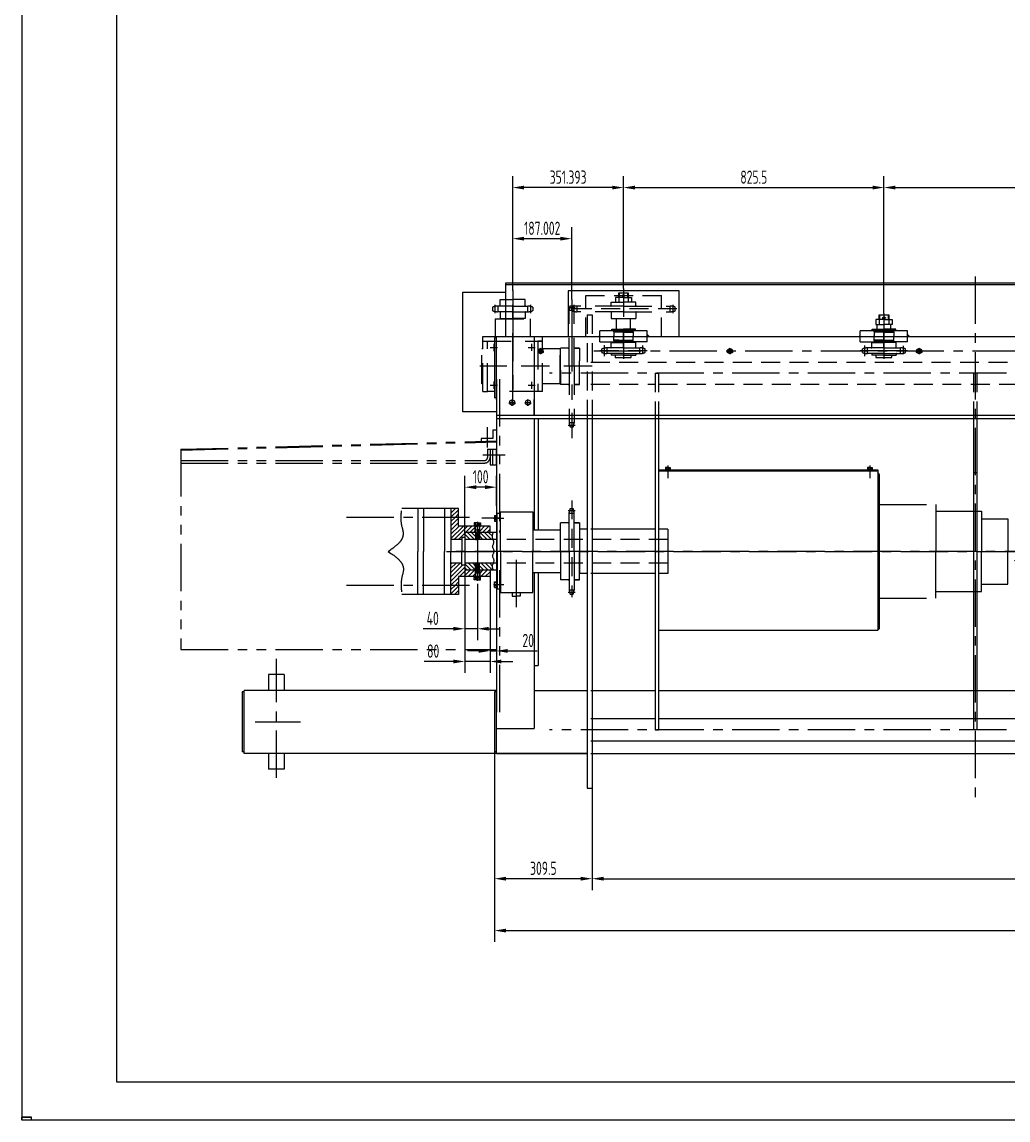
# Model space of a CAD drawing. Header units: millimetres. Extents: x 0 to 10092, y -2165 to 7128.
# Drawn here: x 0 to 3126, y -1 to 3479 of the extents above; entities that cross this region are included whole.
import ezdxf
from ezdxf.enums import TextEntityAlignment as Align

# ---------------------------------------------------------------- set-up
doc = ezdxf.new("R2010")
doc.units = ezdxf.units.MM
doc.header["$LTSCALE"] = 120
for name, pattern in [('F', [0.75, 0.5, -0.25]), ('G', [2, 1.25, -0.25, 0.25, -0.25]), ('K', [2.5, 1.25, -0.25, 0.25, -0.25, 0.25, -0.25])]:
    doc.linetypes.add(name, pattern=pattern)
for name, color, linetype in [('01', 7, 'Continuous'), ('02', 1, 'Continuous'), ('04', 2, 'F'), ('05', 4, 'G'), ('07', 6, 'K'), ('08', 1, 'Continuous')]:
    doc.layers.add(name, color=color, linetype=linetype)
doc.styles.get("Standard").update_dxf_attribs({"font": 'isocp', "width": 0.707, "bigfont": 'intecad.shx'})

msp = doc.modelspace()

# ---------------------------------------------------------------- hatches: boundary and pattern name
at = {"layer": '01'}
msp.add_hatch(color=7, dxfattribs=at).paths.add_polyline_path([(2712.3, 1551.4), (2717.3, 1556.4), (2712.3, 1556.4)])
at = {"layer": '04', "linetype": 'F'}
for points in [[(1825.9, 2482.9), (1831.8, 2482.9), (1831.8, 2488.7)], [(1981.8, 2488.7), (1987.7, 2482.9), (1981.8, 2482.9)], [(2651.4, 2482.9), (2657.3, 2482.9), (2657.3, 2488.7)], [(2807.3, 2488.7), (2813.2, 2482.9), (2807.3, 2482.9)], [(2712.3, 2051.4), (2712.3, 2046.4), (2717.3, 2046.4)]]:
    msp.add_hatch(color=7, dxfattribs=at).paths.add_polyline_path(points)

# ---------------------------------------------------------------- linework, layer by layer
at = {"layer": '01', "color": 7, "linetype": 'Continuous'}
for p, q in [((1533.8, 2652.9), (5708.8, 2652.9)), ((1533.8, 2646.9), (5708.8, 2646.9)), ((1397.8, 2244), (1397.8, 2623.1)), ((1397.8, 2623.1), (1533.8, 2623.1)), ((2082.8, 2626.9), (1730.8, 2626.9)), ((1730.8, 2626.9), (1730.8, 2482.9)), ((2082.8, 2482.9), (2082.8, 2626.9)), ((1503.8, 2482.9), (5738.8, 2482.9)), ((1623.8, 2482.9), (1623.8, 2232.9)), ((1503.8, 2287.9), (1497.8, 2287.9)), ((1623.8, 2232.9), (1623.8, 2282.9)), ((1503.8, 2244), (1397.8, 2244)), ((1635.8, 2222.9), (1635.8, 1869.4)), ((1791.3, 2222.4), (1791.3, 1801.4)), ((1807.3, 2222.4), (1807.3, 1801.4)), ((2007.3, 2222.4), (2007.3, 1801.4)), ((2017.3, 2222.4), (2017.3, 1801.4)), ((3016.3, 2222.4), (3016.3, 1236.4)), ((3026.3, 2222.4), (3026.3, 1236.4)), ((2017.3, 2059.4), (2712.3, 2059.4)), ((2017.3, 2056.4), (2712.3, 2056.4)), ((2047.3, 2066.8), (2040.2, 2066.8)), ((2040.2, 2066.8), (2040.2, 2061.5)), ((2040.2, 2061.5), (2047.3, 2061.5)), ((2041.2, 2061.5), (2041.2, 2059.4)), ((2047.3, 2061.5), (2041.2, 2061.5)), ((2041.2, 2059.4), (2047.3, 2059.4)), ((2043.3, 2061.5), (2043.3, 2066.8)), ((2047.3, 2059.4), (2046.1, 2061.5)), ((2047.3, 2066.8), (2054.5, 2066.8)), ((2047.3, 2063.6), (2047.3, 2057.3)), ((2047.3, 2061.5), (2048.6, 2059.4)), ((2047.3, 2061.5), (2053.5, 2061.5)), ((2054.5, 2061.5), (2047.3, 2061.5)), ((2053.5, 2059.4), (2047.3, 2059.4)), ((2051.3, 2061.5), (2051.3, 2066.8)), ((2053.5, 2061.5), (2053.5, 2059.4)), ((2054.5, 2066.8), (2054.5, 2061.5)), ((2712.3, 2059.4), (2712.3, 1551.4)), ((2717.3, 2046.4), (2717.3, 1556.4)), ((1497.3, 1915.3), (1503.7, 1915.3)), ((1497.3, 1915.3), (1497.3, 1897.5)), ((1503.7, 1897.5), (1503.7, 1915.3)), ((1503.7, 1914.1), (1506.3, 1914.1)), ((1516.3, 1921.4), (1506.3, 1921.4)), ((1506.3, 1801.4), (1506.3, 1921.4)), ((1516.3, 1926.4), (1618.8, 1926.4)), ((1516.3, 1801.4), (1516.3, 1926.4)), ((1618.8, 1926.4), (1618.8, 1801.4)), ((1734.9, 1801.4), (1734.9, 1924.2)), ((1734.9, 1923), (1749.8, 1923)), ((1737.6, 1936.9), (1747.3, 1936.9)), ((1749.8, 1801.4), (1749.8, 1924.2)), ((1494.3, 1906.4), (1527.3, 1906.4)), ((1503.7, 1911.4), (1497.3, 1911.4)), ((1503.7, 1901.4), (1497.3, 1901.4)), ((1497.3, 1897.5), (1503.7, 1897.5)), ((1503.7, 1898.7), (1506.3, 1898.7)), ((1707.4, 1801.4), (1707.4, 1891.4)), ((1733.9, 1891.4), (1707.4, 1891.4)), ((1767.4, 1891.4), (1750.9, 1891.4)), ((1753.4, 1891.4), (1767.4, 1891.4)), ((1767.4, 1891.4), (1767.4, 1801.4)), ((1506.3, 1861.4), (1406.8, 1861.4)), ((1618.8, 1869.4), (1707.4, 1869.4)), ((1791.3, 1871.4), (1767.4, 1871.4)), ((2007.3, 1871.4), (1803.3, 1871.4)), ((2047.3, 1871.4), (2017.3, 1871.4)), ((2047.3, 1871.4), (2047.3, 1731.4)), ((1493.5, 1838.9), (1403.8, 1838.9)), ((1506.3, 1801.4), (1506.3, 1681.4)), ((1516.3, 1801.4), (1516.3, 1671.4)), ((1618.8, 1671.4), (1618.8, 1801.4)), ((1707.4, 1801.4), (1707.4, 1711.4)), ((1734.9, 1801.4), (1734.9, 1678.6)), ((1749.8, 1801.4), (1749.8, 1678.6)), ((1767.4, 1801.4), (1767.4, 1731.4)), ((1767.4, 1711.4), (1767.4, 1801.4)), ((1791.3, 1801.4), (1791.3, 1051.4)), ((1807.3, 1801.4), (1807.3, 1051.4)), ((2007.3, 1801.4), (2007.3, 1236.4)), ((2017.3, 1801.4), (2017.3, 1236.4)), ((1503.7, 1705.3), (1503.7, 1687.5)), ((1707.4, 1733.4), (1618.8, 1733.4)), ((1635.8, 1733.4), (1635.8, 1439.3)), ((1733.9, 1711.4), (1707.4, 1711.4)), ((1730.9, 1711.4), (1733.9, 1711.4)), ((1767.4, 1711.4), (1750.9, 1711.4)), ((1753.4, 1711.4), (1767.4, 1711.4)), ((1791.3, 1731.4), (1767.4, 1731.4)), ((2007.3, 1731.4), (1803.3, 1731.4)), ((2047.3, 1731.4), (2017.3, 1731.4)), ((1503.7, 1704.1), (1506.3, 1704.1)), ((1503.7, 1688.7), (1506.3, 1688.7)), ((1516.3, 1681.4), (1506.3, 1681.4)), ((1516.3, 1671.4), (1618.8, 1671.4)), ((1553.3, 1671.4), (1553.3, 1659.1)), ((1579.4, 1671.4), (1579.4, 1659.1)), ((1734.9, 1679.8), (1749.8, 1679.8)), ((1553.3, 1659.1), (1566.3, 1659.1)), ((1579.4, 1659.1), (1566.3, 1659.1)), ((1737.6, 1665.9), (1747.3, 1665.9)), ((2017.3, 1551.4), (2712.3, 1551.4)), ((1623.8, 1439.3), (1635.8, 1439.3)), ((831.3, 1410.9), (781.3, 1410.9)), ((1503.8, 1360.9), (703.8, 1360.9)), ((1623.8, 1360.9), (1791.3, 1360.9)), ((1803.3, 1360.9), (2007.3, 1360.9)), ((2017.3, 1360.9), (3616.3, 1360.9)), ((1803.3, 1271.4), (2007.3, 1271.4)), ((2017.3, 1271.4), (3616.3, 1271.4)), ((1503.8, 1239.9), (1623.8, 1239.9)), ((3026.3, 1236.4), (3016.3, 1236.4)), ((1803.3, 1201.4), (5439.3, 1201.4)), ((703.8, 1166.2), (697.8, 1166.2)), ((1791.3, 1160.9), (703.8, 1160.9)), ((1791.3, 1160.9), (703.8, 1160.9)), ((1503.8, 1165.9), (1497.8, 1165.9)), ((1503.8, 1160.9), (1791.3, 1160.9)), ((1503.8, 1160.9), (1791.3, 1160.9)), ((1803.3, 1160.9), (5439.3, 1160.9)), ((1803.3, 1160.9), (5439.3, 1160.9)), ((831.3, 1110.9), (781.3, 1110.9)), ((1791.3, 1051.4), (1803.3, 1051.4)), ((1791.3, 1051.4), (1807.3, 1051.4))]:
    msp.add_line(p, q, dxfattribs=at)
at = {"layer": '01', "color": 7}
for p, q in [((1533.8, 2482.9), (1533.8, 2652.9)), ((1503.8, 2477.9), (1497.8, 2477.9)), ((1497.8, 2477.9), (1497.8, 2287.9)), ((1503.8, 2282.9), (1503.8, 2482.9)), ((1503.8, 2482.9), (1533.8, 2482.9)), ((1643.8, 2444.8), (1635.8, 2440.2)), ((1635.8, 2440.2), (1635.8, 2435.9)), ((1651.8, 2440.2), (1643.8, 2444.8)), ((1651.8, 2435.9), (1651.8, 2440.2)), ((2243.8, 2444.8), (2235.8, 2440.2)), ((2235.8, 2440.2), (2235.8, 2435.9)), ((2251.8, 2440.2), (2243.8, 2444.8)), ((2251.8, 2435.9), (2251.8, 2440.2)), ((2843.8, 2444.8), (2835.8, 2440.2)), ((2835.8, 2440.2), (2835.8, 2435.9)), ((2851.8, 2440.2), (2843.8, 2444.8)), ((2851.8, 2435.9), (2851.8, 2440.2)), ((1635.8, 2431.6), (1635.8, 2435.9)), ((1643.8, 2427), (1635.8, 2431.6)), ((1651.8, 2431.6), (1643.8, 2427)), ((1651.8, 2435.9), (1651.8, 2431.6)), ((2235.8, 2431.6), (2235.8, 2435.9)), ((2243.8, 2427), (2235.8, 2431.6)), ((2251.8, 2431.6), (2243.8, 2427)), ((2251.8, 2435.9), (2251.8, 2431.6)), ((2835.8, 2431.6), (2835.8, 2435.9)), ((2843.8, 2427), (2835.8, 2431.6)), ((2851.8, 2431.6), (2843.8, 2427)), ((2851.8, 2435.9), (2851.8, 2431.6)), ((1503.8, 2282.9), (1503.8, 1360.9)), ((1553.8, 2281.7), (1545.8, 2277.1)), ((1545.8, 2277.1), (1545.8, 2272.9)), ((1545.8, 2268.7), (1545.8, 2272.9)), ((1553.8, 2264.1), (1545.8, 2268.7)), ((1561.8, 2277.1), (1553.8, 2281.7)), ((1561.8, 2268.7), (1553.8, 2264.1)), ((1561.8, 2272.9), (1561.8, 2277.1)), ((1561.8, 2272.9), (1561.8, 2268.7)), ((1603.8, 2281.7), (1595.8, 2277.1)), ((1595.8, 2277.1), (1595.8, 2272.9)), ((1595.8, 2268.7), (1595.8, 2272.9)), ((1603.8, 2264.1), (1595.8, 2268.7)), ((1611.8, 2277.1), (1603.8, 2281.7)), ((1611.8, 2268.7), (1603.8, 2264.1)), ((1611.8, 2272.9), (1611.8, 2277.1)), ((1611.8, 2272.9), (1611.8, 2268.7)), ((1503.8, 2232.9), (5738.8, 2232.9)), ((1503.8, 2222.9), (5738.8, 2222.9)), ((1623.8, 2222.9), (1623.8, 1869.4)), ((1403.8, 1858.4), (1406.8, 1861.4)), ((1403.8, 1858.4), (1403.8, 1744.4)), ((1493.1, 1763.9), (1403.8, 1763.9)), ((1406.8, 1741.4), (1403.8, 1744.4)), ((1506.3, 1741.4), (1406.8, 1741.4)), ((1497.3, 1705.3), (1503.7, 1705.3)), ((1497.3, 1687.5), (1497.3, 1705.3)), ((1623.8, 1733.4), (1623.8, 1239.9)), ((2717.3, 1708.4), (2712.3, 1708.4)), ((1503.7, 1701.4), (1497.3, 1701.4)), ((1503.7, 1691.4), (1497.3, 1691.4)), ((1497.3, 1687.5), (1503.7, 1687.5)), ((2712.3, 1551.4), (2717.3, 1556.4)), ((781.3, 1410.9), (781.3, 1360.9)), ((831.3, 1410.9), (831.3, 1360.9)), ((703.8, 1160.9), (703.8, 1360.9)), ((1503.8, 1160.9), (1503.8, 1360.9)), ((703.8, 1356.2), (697.8, 1356.2)), ((697.8, 1356.2), (697.8, 1166.2)), ((1503.8, 1355.9), (1497.8, 1355.9)), ((1497.8, 1355.9), (1497.8, 1165.9)), ((781.3, 1160.9), (781.3, 1110.9)), ((831.3, 1160.9), (831.3, 1110.9)), ((0, 8.6), (0.7, 9.3)), ((0, 0), (0, 8.6)), ((0, 8.6), (29.4, 8.6)), ((0.7, -0.7), (0, 0)), ((0, 0), (29.4, 0)), ((0.7, 9.3), (28.7, 9.3)), ((28.7, 9.3), (29.4, 8.6)), ((29.4, 8.6), (29.4, 0)), ((28.7, -0.7), (0.7, -0.7)), ((29.4, 0), (28.7, -0.7))]:
    msp.add_line(p, q, dxfattribs=at)
for points in [[(300, 7008), (300, 120)], [(300, 120), (9972, 120)]]:
    msp.add_lwpolyline(points, dxfattribs=at)
for centre, radius in [((1643.8, 2435.9), 6), ((1643.8, 2435.9), 4), ((2243.8, 2435.9), 6), ((2243.8, 2435.9), 4), ((2843.8, 2435.9), 6), ((2843.8, 2435.9), 4)]:
    msp.add_circle(centre, radius, dxfattribs=at)
at = {"layer": '01', "color": 7, "linetype": 'Continuous'}
for centre, radius, start, end in [((1765.4, 1924.2), 30.5, 155.386, 180.0093), ((1719.4, 1924.6), 30.5, 359.2339, 23.7843), ((1750.9, 1892.4), 1.02, 180, 270), ((1733.9, 1710.4), 1.02, 0, 90), ((1750.9, 1710.4), 1.02, 90, 180), ((1765.4, 1678.6), 30.5, 179.9907, 204.614), ((1719.4, 1678.2), 30.5, 336.2157, 0.7661)]:
    msp.add_arc(centre, radius, start, end, dxfattribs=at)
at = {"layer": '02', "color": 7}
for p, q in [((1491.2, 1847.9), (1491.3, 1852)), ((1491.7, 1844.2), (1491.2, 1847.9)), ((1491.3, 1852), (1492.2, 1856.6)), ((1492.2, 1856.6), (1494.3, 1861.9)), ((1492.7, 1841), (1491.7, 1844.2)), ((1491.9, 1816.9), (1492.1, 1818.8)), ((1492.1, 1815), (1491.9, 1816.9)), ((1492.1, 1818.8), (1492.6, 1820.7)), ((1492.6, 1813.1), (1492.1, 1815)), ((1492.6, 1820.7), (1493.4, 1822.6)), ((1493.4, 1811.3), (1492.6, 1813.1)), ((1493.8, 1838.2), (1492.7, 1841)), ((1493.4, 1822.6), (1494.1, 1824.5)), ((1494.3, 1809.4), (1493.4, 1811.3)), ((1494.8, 1835.6), (1493.8, 1838.2)), ((1494.1, 1824.5), (1494.9, 1826.6)), ((1495.5, 1833.1), (1494.8, 1835.6)), ((1494.9, 1826.6), (1495.4, 1828.7)), ((1495.4, 1828.7), (1495.7, 1830.9)), ((1495.7, 1830.9), (1495.5, 1833.1)), ((1491.9, 1786.9), (1492.1, 1788.8)), ((1492.1, 1785), (1491.9, 1786.9)), ((1492.1, 1788.8), (1492.6, 1790.6)), ((1492.6, 1783.1), (1492.1, 1785)), ((1492.6, 1790.6), (1493.4, 1792.5)), ((1493.4, 1781.3), (1492.6, 1783.1)), ((1493.4, 1792.5), (1494.3, 1794.4)), ((1494.3, 1779.4), (1493.4, 1781.3)), ((1495.2, 1807.5), (1494.3, 1809.4)), ((1494.3, 1794.4), (1495.2, 1796.3)), ((1495.2, 1777.5), (1494.3, 1779.4)), ((1495.9, 1805.6), (1495.2, 1807.5)), ((1495.2, 1796.3), (1495.9, 1798.1)), ((1495.9, 1775.6), (1495.2, 1777.5)), ((1496.5, 1803.8), (1495.9, 1805.6)), ((1495.9, 1798.1), (1496.5, 1800)), ((1496.5, 1773.8), (1495.9, 1775.6)), ((1496.7, 1801.9), (1496.5, 1803.8)), ((1496.5, 1800), (1496.7, 1801.9)), ((1491.3, 1755.6), (1491.7, 1757.9)), ((1491.3, 1753.3), (1491.3, 1755.6)), ((1491.5, 1750.8), (1491.3, 1753.3)), ((1492, 1748.5), (1491.5, 1750.8)), ((1491.7, 1757.9), (1492.4, 1760.1)), ((1492.6, 1746.4), (1492, 1748.5)), ((1492.4, 1760.1), (1493.3, 1762.2)), ((1493.2, 1744.5), (1492.6, 1746.4)), ((1493.8, 1743), (1493.2, 1744.5)), ((1493.3, 1762.2), (1494.2, 1764.2)), ((1494.3, 1741.9), (1493.8, 1743)), ((1494.2, 1764.2), (1495.1, 1766.2)), ((1494.5, 1741.4), (1494.3, 1741.9)), ((1495.1, 1766.2), (1495.9, 1768.1)), ((1495.9, 1768.1), (1496.5, 1770)), ((1496.7, 1771.9), (1496.5, 1773.8)), ((1496.5, 1770), (1496.7, 1771.9))]:
    msp.add_line(p, q, dxfattribs=at)
at = {"layer": '02', "color": 7, "linetype": 'Continuous'}
for p, q in [((1403.8, 1741.4), (1403.8, 1416.5)), ((1483.8, 1649.9), (1483.8, 1416.5)), ((1367.8, 1452.5), (1275.2, 1452.5)), ((1483.8, 1452.5), (1403.8, 1452.5)), ((1519.8, 1452.5), (1555.8, 1452.5))]:
    msp.add_line(p, q, dxfattribs=at)
at = {"layer": '02', "color": 7}
for points in [[(0, 7128), (0, 0)], [(0, 0), (10092, 0)]]:
    msp.add_lwpolyline(points, dxfattribs=at)
for centre in [(1643.8, 2435.9), (2243.8, 2435.9), (2843.8, 2435.9)]:
    msp.add_arc(centre, 5, 265.8682, 183.1341, dxfattribs=at)
at = {"layer": '02', "color": 7, "linetype": 'Continuous'}
for points in [[(1367.8, 1458.5), (1367.8, 1446.5), (1403.8, 1452.5)], [(1519.8, 1458.5), (1519.8, 1446.5), (1483.8, 1452.5)]]:
    msp.add_solid(points, dxfattribs=at)
at = {"layer": '04', "color": 7, "linetype": 'F'}
for p, q in [((1786.8, 2611.9), (2026.8, 2611.9)), ((1786.8, 2482.9), (1786.8, 2611.9)), ((2026.8, 2482.9), (2026.8, 2611.9)), ((1906.8, 2605.9), (1881.4, 2605.9)), ((1881.4, 2605.9), (1881.4, 2590.9)), ((1881.4, 2590.9), (1906.8, 2590.9)), ((1891.8, 2605.9), (1891.8, 2590.9)), ((1906.8, 2607), (1906.8, 2589.9)), ((1906.8, 2605.9), (1932.3, 2605.9)), ((1932.3, 2590.9), (1906.8, 2590.9)), ((1921.8, 2605.9), (1921.8, 2590.9)), ((1932.3, 2605.9), (1932.3, 2590.9)), ((2076.2, 2569.9), (1731.4, 2569.9)), ((1791.3, 2551.4), (1807.3, 2551.4)), ((1791.3, 2551.4), (1791.3, 2222.4)), ((1807.3, 2551.4), (1807.3, 2222.4)), ((2717.3, 2535.9), (2717.3, 2551.3)), ((2717.3, 2535.9), (2717.3, 2551.3)), ((2717.3, 2551.3), (2747.3, 2551.3)), ((2719.3, 2535.9), (2719.3, 2551.3)), ((2726.4, 2541.9), (2739.4, 2541.9)), ((2745.3, 2551.3), (2745.3, 2535.9)), ((2747.3, 2535.9), (2747.3, 2551.3)), ((2747.3, 2551.3), (2747.3, 2535.9)), ((1906.8, 2445.4), (1906.8, 2520.2)), ((2695, 2502.9), (2695, 2505.9)), ((2695, 2505.9), (2732.3, 2505.9)), ((2732.3, 2535.9), (2706.9, 2535.9)), ((2706.9, 2535.9), (2706.9, 2520.9)), ((2706.9, 2520.9), (2732.3, 2520.9)), ((2710.3, 2505.9), (2710.3, 2520.9)), ((2717.3, 2535.9), (2717.3, 2520.9)), ((2732.3, 2537), (2732.3, 2519.9)), ((2732.3, 2535.9), (2757.8, 2535.9)), ((2757.8, 2520.9), (2732.3, 2520.9)), ((2732.3, 2445.4), (2732.3, 2520.2)), ((2769.7, 2505.9), (2732.3, 2505.9)), ((2747.3, 2535.9), (2747.3, 2520.9)), ((2754.3, 2505.9), (2754.3, 2520.9)), ((2757.8, 2535.9), (2757.8, 2520.9)), ((2769.7, 2502.9), (2769.7, 2505.9)), ((1460.4, 2482.9), (1650.4, 2482.9)), ((1875.8, 2500.9), (1831.8, 2500.9)), ((1831.8, 2482.9), (1831.8, 2500.9)), ((1831.8, 2465.9), (1831.8, 2482.9)), ((1831.8, 2482.9), (1981.8, 2482.9)), ((1875.8, 2496.8), (1875.8, 2500.9)), ((1875.8, 2500.9), (1937.8, 2500.9)), ((1875.8, 2496.9), (1875.8, 2482.9)), ((1875.8, 2495.9), (1875.8, 2482.9)), ((1875.8, 2468.9), (1875.8, 2482.9)), ((1875.8, 2470.9), (1875.8, 2482.9)), ((1875.8, 2470.9), (1878.8, 2470.9)), ((1878.8, 2470.9), (1906.8, 2470.9)), ((1906.8, 2482.9), (1906.8, 2500.9)), ((1906.8, 2486.6), (1906.8, 2471.7)), ((1906.8, 2482.9), (1906.8, 2464.9)), ((1906.8, 2470.9), (1934.9, 2470.9)), ((1924.3, 2470.9), (1937.8, 2470.9)), ((1981.8, 2500.9), (1937.8, 2500.9)), ((1937.8, 2496.8), (1937.8, 2500.9)), ((1937.8, 2496.9), (1937.8, 2482.9)), ((1937.8, 2468.9), (1937.8, 2482.9)), ((1937.8, 2470.9), (1937.8, 2482.9)), ((1981.8, 2482.9), (1981.8, 2500.9)), ((1987.7, 2482.9), (1981.8, 2488.7)), ((1981.8, 2465.9), (1981.8, 2482.9)), ((2701.3, 2500.9), (2657.3, 2500.9)), ((2657.3, 2482.9), (2657.3, 2500.9)), ((2657.3, 2465.9), (2657.3, 2482.9)), ((2657.3, 2482.9), (2807.3, 2482.9)), ((2732.3, 2502.9), (2695, 2502.9)), ((2701.3, 2496.8), (2701.3, 2500.9)), ((2701.3, 2500.9), (2763.3, 2500.9)), ((2701.3, 2496.9), (2701.3, 2482.9)), ((2701.3, 2495.9), (2701.3, 2484.9)), ((2732.3, 2495.9), (2701.3, 2495.9)), ((2701.3, 2470.9), (2701.3, 2484.9)), ((2701.3, 2468.9), (2701.3, 2482.9)), ((2732.3, 2470.9), (2701.3, 2470.9)), ((2702, 2497.9), (2702, 2502.9)), ((2702, 2497.9), (2702, 2501.9)), ((2712.3, 2497.9), (2702, 2497.9)), ((2732.3, 2497.9), (2702, 2497.9)), ((2710.9, 2470.9), (2710.9, 2463.9)), ((2712.3, 2495.9), (2712.3, 2497.9)), ((2732.3, 2502.9), (2769.7, 2502.9)), ((2732.3, 2482.9), (2732.3, 2500.9)), ((2732.3, 2497.9), (2762.7, 2497.9)), ((2732.3, 2497.9), (2762.7, 2497.9)), ((2732.3, 2495.9), (2763.3, 2495.9)), ((2732.3, 2486.6), (2732.3, 2471.7)), ((2732.3, 2482.9), (2732.3, 2464.9)), ((2732.3, 2470.9), (2763.3, 2470.9)), ((2752.3, 2495.9), (2752.3, 2497.9)), ((2753.8, 2470.9), (2753.8, 2463.9)), ((2762.7, 2497.9), (2762.7, 2502.9)), ((2762.7, 2497.9), (2762.7, 2501.9)), ((2807.3, 2500.9), (2763.3, 2500.9)), ((2763.3, 2496.8), (2763.3, 2500.9)), ((2763.3, 2496.9), (2763.3, 2482.9)), ((2763.3, 2495.9), (2763.3, 2484.9)), ((2763.3, 2470.9), (2763.3, 2484.9)), ((2763.3, 2468.9), (2763.3, 2482.9)), ((2807.3, 2482.9), (2807.3, 2500.9)), ((2813.2, 2482.9), (2807.3, 2488.7)), ((2807.3, 2465.9), (2807.3, 2482.9)), ((1484, 2447.9), (1506.9, 2447.9)), ((1495.4, 2459.4), (1495.4, 2436.4)), ((1604.5, 2447.9), (1626.4, 2447.9)), ((1615.4, 2458.9), (1615.4, 2436.9)), ((1831.8, 2465.9), (1878.8, 2465.9)), ((1981.8, 2437.3), (1831.8, 2437.3)), ((1845.5, 2454.5), (1845.5, 2420.4)), ((1875.8, 2468.9), (1878.8, 2468.9)), ((1878.8, 2465.9), (1878.8, 2468.9)), ((1878.8, 2468.9), (1934.9, 2468.9)), ((1934.9, 2465.9), (1878.8, 2465.9)), ((1924.3, 2468.9), (1937.8, 2468.9)), ((1934.9, 2465.9), (1934.9, 2468.9)), ((1981.8, 2465.9), (1934.9, 2465.9)), ((1968.2, 2427), (1968.2, 2453.7)), ((2657.3, 2465.9), (2704.3, 2465.9)), ((2663.8, 2431.8), (2663.8, 2443.1)), ((2671, 2454), (2671, 2419.9)), ((2732.3, 2446.3), (2679.7, 2446.3)), ((2680.5, 2428.3), (2680.5, 2446.3)), ((2693.4, 2447.5), (2693.4, 2463.9)), ((2693.4, 2463.9), (2714.8, 2463.9)), ((2701.3, 2468.9), (2704.3, 2468.9)), ((2704.3, 2465.9), (2704.3, 2468.9)), ((2704.3, 2468.9), (2760.4, 2468.9)), ((2760.4, 2465.9), (2704.3, 2465.9)), ((2714.8, 2463.9), (2732.3, 2463.9)), ((2714.8, 2463.9), (2732.3, 2463.9)), ((2771.3, 2463.9), (2732.3, 2463.9)), ((2749.8, 2463.9), (2732.3, 2463.9)), ((2732.3, 2446.3), (2785, 2446.3)), ((2749.8, 2468.9), (2763.3, 2468.9)), ((2760.4, 2465.9), (2760.4, 2468.9)), ((2807.3, 2465.9), (2760.4, 2465.9)), ((2771.3, 2447.5), (2771.3, 2463.9)), ((2771.3, 2447.5), (2771.3, 2463.9)), ((2784.2, 2428.3), (2784.2, 2446.3)), ((2793.7, 2426.5), (2793.7, 2453.2)), ((2800.8, 2431.8), (2800.8, 2443.1)), ((1803.3, 2401.4), (5439.3, 2401.4)), ((1867.9, 2427), (1867.9, 2423.3)), ((1945.8, 2427), (1945.8, 2423.3)), ((2732.3, 2428.3), (2679.7, 2428.3)), ((2693.4, 2427), (2693.4, 2423.3)), ((2732.3, 2423.3), (2693.4, 2423.3)), ((2706, 2423.3), (2706, 2416.3)), ((2706, 2416.3), (2756.7, 2416.3)), ((2732.3, 2428.3), (2785, 2428.3)), ((2732.3, 2423.3), (2771.3, 2423.3)), ((2756.7, 2416.3), (2756.7, 2423.3)), ((2771.3, 2427), (2771.3, 2423.3)), ((2771.3, 2427), (2771.3, 2423.3)), ((2007.3, 2366.4), (2007.3, 2222.4)), ((2007.3, 2366.4), (2017.3, 2366.4)), ((2017.3, 2366.4), (2017.3, 2222.4)), ((3016.3, 2366.4), (3016.3, 2222.4)), ((3026.3, 2366.4), (3016.3, 2366.4)), ((3026.3, 2366.4), (3026.3, 2222.4)), ((1495.4, 2339.4), (1495.4, 2316.4)), ((1615.4, 2338.9), (1615.4, 2316.9)), ((1484, 2327.9), (1506.9, 2327.9)), ((1604.5, 2327.9), (1626.4, 2327.9)), ((1803.3, 2331.4), (2007.3, 2331.4)), ((2017.3, 2331.4), (3616.3, 2331.4)), ((2047.3, 2074), (2047.3, 2033)), ((2687.3, 2066.8), (2680.2, 2066.8)), ((2680.2, 2066.8), (2680.2, 2061.5)), ((2680.2, 2061.5), (2687.3, 2061.5)), ((2681.2, 2061.5), (2681.2, 2059.4)), ((2687.3, 2061.5), (2681.2, 2061.5)), ((2681.2, 2059.4), (2687.3, 2059.4)), ((2683.3, 2061.5), (2683.3, 2066.8)), ((2687.3, 2059.4), (2686.1, 2061.5)), ((2687.3, 2074), (2687.3, 2033)), ((2687.3, 2066.8), (2694.5, 2066.8)), ((2687.3, 2063.6), (2687.3, 2057.3)), ((2687.3, 2061.5), (2688.6, 2059.4)), ((2687.3, 2061.5), (2693.5, 2061.5)), ((2694.5, 2061.5), (2687.3, 2061.5)), ((2693.5, 2059.4), (2687.3, 2059.4)), ((2691.3, 2061.5), (2691.3, 2066.8)), ((2693.5, 2061.5), (2693.5, 2059.4)), ((2694.5, 2066.8), (2694.5, 2061.5)), ((2717.3, 2046.4), (2712.3, 2051.4)), ((3016.3, 2051.4), (3026.3, 2051.4)), ((1742.5, 1963.1), (1742.5, 1656.3)), ((1730.9, 1931), (1753.8, 1931)), ((1730.9, 1891.4), (1733.9, 1891.4)), ((2717.3, 1894.4), (2712.3, 1894.4)), ((2047.3, 1838.9), (1406.8, 1838.9)), ((2047.3, 1763.9), (1406.8, 1763.9)), ((1730.9, 1671.8), (1753.8, 1671.8)), ((2007.3, 1236.4), (2017.3, 1236.4))]:
    msp.add_line(p, q, dxfattribs=at)
at = {"layer": '04', "color": 7, "linetype": 'F', "ltscale": 1.5}
for p, q in [((1891.8, 2605.9), (1891.8, 2620.9)), ((1891.8, 2620.9), (1921.8, 2620.9)), ((1893.8, 2605.9), (1893.8, 2620.9)), ((1900.9, 2611.9), (1913.9, 2611.9)), ((1906.8, 2635), (1906.8, 2411.2)), ((1919.8, 2620.9), (1919.8, 2605.9)), ((1921.8, 2620.9), (1921.8, 2605.9)), ((1491.9, 2575.4), (1491.9, 2564.4)), ((1499.1, 2582.9), (1499.1, 2556.9)), ((1555.4, 2578.9), (1507.8, 2578.9)), ((1508.6, 2578.9), (1508.6, 2560.9)), ((1515.4, 2599.9), (1555.4, 2599.9)), ((1515.4, 2580.2), (1515.4, 2599.9)), ((1595.4, 2599.9), (1555.4, 2599.9)), ((1555.4, 2578.9), (1603.1, 2578.9)), ((1595.4, 2580.2), (1595.4, 2599.9)), ((1602.3, 2578.9), (1602.3, 2560.9)), ((1611.8, 2582.9), (1611.8, 2556.9)), ((1618.9, 2575.4), (1618.9, 2564.4)), ((1737.6, 2579.9), (1747.3, 2579.9)), ((1742.8, 2564.4), (1742.8, 2575.7)), ((1749.9, 2556.9), (1749.9, 2582.9)), ((1906.8, 2578.9), (1758.6, 2578.9)), ((1759.5, 2560.9), (1759.5, 2578.9)), ((1867.9, 2590.9), (1906.8, 2590.9)), ((1867.9, 2580.2), (1867.9, 2590.9)), ((1945.8, 2590.9), (1906.8, 2590.9)), ((1906.8, 2578.9), (2055, 2578.9)), ((1945.8, 2580.2), (1945.8, 2590.9)), ((2054.2, 2560.9), (2054.2, 2578.9)), ((2063.8, 2556.9), (2063.8, 2582.9)), ((2070.9, 2564.4), (2070.9, 2575.7)), ((1555.4, 2560.9), (1507.8, 2560.9)), ((1515.4, 2559.7), (1515.4, 2539.9)), ((1555.4, 2560.9), (1603.1, 2560.9)), ((1595.4, 2559.7), (1595.4, 2539.9)), ((1730.9, 2574), (1753.8, 2574)), ((1734.9, 2387.9), (1734.9, 2567.2)), ((1734.9, 2566.1), (1749.8, 2566.1)), ((1749.8, 2387.9), (1749.8, 2567.2)), ((1906.8, 2560.9), (1758.6, 2560.9)), ((1867.9, 2559.7), (1867.9, 2539.9)), ((1906.8, 2560.9), (2055, 2560.9)), ((1945.8, 2559.7), (1945.8, 2539.9)), ((1500.4, 2537.9), (1500.4, 2482.9)), ((1500.4, 2537.9), (1610.4, 2537.9)), ((1515.4, 2539.9), (1555.4, 2539.9)), ((1535.2, 2539.9), (1587.9, 2539.9)), ((1535.4, 2539.9), (1535.4, 2537.9)), ((1595.4, 2539.9), (1555.4, 2539.9)), ((1575.4, 2539.9), (1575.4, 2537.9)), ((1610.4, 2537.9), (1610.4, 2482.9)), ((1867.9, 2539.9), (1906.8, 2539.9)), ((1869.5, 2502.9), (1869.5, 2505.9)), ((1869.5, 2505.9), (1906.8, 2505.9)), ((1884.8, 2505.9), (1884.8, 2539.9)), ((1906.8, 2539.9), (1945.8, 2539.9)), ((1944.2, 2505.9), (1906.8, 2505.9)), ((1928.8, 2505.9), (1928.8, 2539.9)), ((1944.2, 2502.9), (1944.2, 2505.9)), ((1460.4, 2308.4), (1460.4, 2482.9)), ((1475.9, 2482.9), (1634.9, 2482.9)), ((1650.4, 2308.4), (1650.4, 2482.9)), ((1906.8, 2502.9), (1869.5, 2502.9)), ((1875.8, 2495.9), (1875.8, 2484.9)), ((1906.8, 2495.9), (1875.8, 2495.9)), ((1875.8, 2470.9), (1875.8, 2484.9)), ((1891.8, 2470.9), (1875.8, 2470.9)), ((1876.5, 2497.9), (1876.5, 2502.9)), ((1906.8, 2497.9), (1876.5, 2497.9)), ((1885.4, 2470.9), (1885.4, 2463.9)), ((1886.8, 2495.9), (1886.8, 2497.9)), ((1906.8, 2502.9), (1944.2, 2502.9)), ((1906.8, 2497.9), (1937.2, 2497.9)), ((1906.8, 2495.9), (1937.8, 2495.9)), ((1921.8, 2470.9), (1937.8, 2470.9)), ((1926.8, 2495.9), (1926.8, 2497.9)), ((1928.3, 2470.9), (1928.3, 2463.9)), ((1937.2, 2497.9), (1937.2, 2502.9)), ((1937.8, 2495.9), (1937.8, 2484.9)), ((1937.8, 2470.9), (1937.8, 2484.9)), ((1460.4, 2442.9), (1457.4, 2442.9)), ((1457.4, 2332.9), (1457.4, 2442.9)), ((1460.4, 2467.9), (1650.4, 2467.9)), ((1460.4, 2467.4), (1475.4, 2467.4)), ((1475.4, 2307.9), (1475.4, 2467.9)), ((1635.4, 2467.9), (1635.4, 2307.9)), ((1650.4, 2467.4), (1635.4, 2467.4)), ((1705.4, 2442.9), (1650.4, 2442.9)), ((1705.4, 2332.9), (1705.4, 2442.9)), ((1707.4, 2400.5), (1707.4, 2445.4)), ((1733.9, 2445.4), (1707.4, 2445.4)), ((1730.9, 2445.4), (1733.9, 2445.4)), ((1767.4, 2445.4), (1750.9, 2445.4)), ((1753.4, 2445.4), (1767.4, 2445.4)), ((1767.4, 2445.4), (1767.4, 2405.4)), ((1838.3, 2431.8), (1838.3, 2443.1)), ((1906.8, 2446.3), (1854.2, 2446.3)), ((1855, 2428.3), (1855, 2446.3)), ((1867.9, 2447.5), (1867.9, 2463.9)), ((1867.9, 2463.9), (1889.3, 2463.9)), ((1889.3, 2463.9), (1906.8, 2463.9)), ((1945.8, 2463.9), (1906.8, 2463.9)), ((1906.8, 2446.3), (1959.5, 2446.3)), ((1945.8, 2447.5), (1945.8, 2463.9)), ((1945.8, 2447.5), (1945.8, 2463.9)), ((1958.7, 2428.3), (1958.7, 2446.3)), ((1975.3, 2431.8), (1975.3, 2443.1)), ((1707.4, 2407.9), (1705.4, 2407.9)), ((1707.4, 2367.9), (1707.4, 2407.9)), ((1767.4, 2370.4), (1767.4, 2405.4)), ((1906.8, 2428.3), (1854.2, 2428.3)), ((1906.8, 2423.3), (1867.9, 2423.3)), ((1880.5, 2423.3), (1880.5, 2416.3)), ((1880.5, 2416.3), (1931.2, 2416.3)), ((1906.8, 2428.3), (1959.5, 2428.3)), ((1906.8, 2423.3), (1945.8, 2423.3)), ((1931.2, 2416.3), (1931.2, 2423.3)), ((1807.4, 2387.9), (1451.5, 2387.9)), ((1707.4, 2367.9), (1705.4, 2367.9)), ((1707.4, 2375.3), (1707.4, 2330.4)), ((1734.9, 2387.9), (1734.9, 2208.6)), ((1749.8, 2387.9), (1749.8, 2208.6)), ((1767.4, 2330.4), (1767.4, 2370.4)), ((1460.4, 2332.9), (1457.4, 2332.9)), ((1705.4, 2332.9), (1650.4, 2332.9)), ((1460.4, 2308.4), (1475.4, 2308.4)), ((1635.4, 2307.9), (1475.4, 2307.9)), ((1650.4, 2308.4), (1635.4, 2308.4)), ((1733.9, 2330.4), (1707.4, 2330.4)), ((1730.9, 2330.4), (1733.9, 2330.4)), ((1767.4, 2330.4), (1750.9, 2330.4)), ((1753.4, 2330.4), (1767.4, 2330.4)), ((1730.9, 2201.8), (1753.8, 2201.8)), ((1734.9, 2209.7), (1749.8, 2209.7)), ((1737.6, 2195.9), (1747.3, 2195.9))]:
    msp.add_line(p, q, dxfattribs=at)
msp.add_circle((1906.8, 2611.9), 3, dxfattribs=at)
at = {"layer": '04', "color": 7, "linetype": 'F'}
msp.add_circle((2732.3, 2541.9), 3, dxfattribs=at)
at = {"layer": '04', "color": 7, "linetype": 'F', "ltscale": 1.5}
for centre, radius, start, end in [((1507.8, 2540.8), 38.1, 90.0034, 114.6279), ((1514.2, 2580.2), 1.27, 270, 0), ((1596.7, 2580.2), 1.27, 180, 270), ((1603.1, 2540.8), 38.1, 65.3731, 89.9977), ((1765.4, 2567.3), 30.5, 155.386, 180.0093), ((1758, 2540.8), 38.1, 89.0858, 113.6226), ((1719.4, 2567.7), 30.5, 359.2339, 23.7843), ((1866.6, 2580.2), 1.27, 270, 0), ((1947.1, 2580.2), 1.27, 180, 270), ((2055.6, 2540.8), 38.1, 66.3599, 90.8982), ((1507.8, 2599), 38.1, 245.3757, 270), ((1514.2, 2559.7), 1.27, 0, 90), ((1596.7, 2559.7), 1.27, 90, 180), ((1603.1, 2599), 38.1, 270, 294.6243), ((1758.6, 2599), 38.1, 245.3844, 270.0079), ((1866.6, 2559.7), 1.27, 0, 90), ((1947.1, 2559.7), 1.27, 90, 180), ((2055.1, 2599), 38.1, 269.9921, 294.6156), ((1733.9, 2446.4), 1.02, 270, 0), ((1750.9, 2446.4), 1.02, 180, 270), ((1853.6, 2408), 38.2, 89.1366, 113.6054), ((1866.6, 2447.5), 1.27, 270, 0), ((1947.1, 2447.5), 1.27, 180, 270), ((1960.1, 2408.2), 38.1, 66.3599, 90.8982), ((1854.2, 2466.4), 38.1, 245.3844, 270.0079), ((1866.6, 2427), 1.27, 0, 90), ((1947.1, 2427), 1.27, 90, 180), ((1959.5, 2466.4), 38.1, 269.9921, 294.6156), ((1733.9, 2329.4), 1.02, 0, 90), ((1750.9, 2329.4), 1.02, 90, 180), ((1765.4, 2208.6), 30.5, 179.9907, 204.614), ((1719.4, 2208.2), 30.5, 336.2157, 0.7661)]:
    msp.add_arc(centre, radius, start, end, dxfattribs=at)
at = {"layer": '04', "color": 7, "linetype": 'F'}
for centre, radius, start, end in [((2679.1, 2408.1), 38.2, 89.1366, 113.6054), ((2692.1, 2447.5), 1.27, 270, 0), ((2772.6, 2447.5), 1.27, 180, 270), ((2785.6, 2408.2), 38.1, 66.3599, 90.8982), ((2679.7, 2466.4), 38.1, 245.3844, 270.0079), ((2692.1, 2427), 1.27, 0, 90), ((2772.6, 2427), 1.27, 90, 180), ((2785, 2466.4), 38.1, 269.9921, 294.6156), ((1733.9, 1892.4), 1.02, 270, 0)]:
    msp.add_arc(centre, radius, start, end, dxfattribs=at)
at = {"layer": '05', "color": 7, "linetype": 'G'}
for p, q in [((3021.3, 2672.8), (3021.3, 1018.9)), ((2732.3, 2555.5), (2732.3, 2411.2)), ((1475.7, 2131), (1475.7, 2195.5)), ((1516.3, 1906.4), (1458.1, 1906.4)), ((5905, 1801.4), (1365.2, 1801.4)), ((1566.3, 1774.2), (1566.3, 1608.1)), ((739.2, 1260.9), (882.8, 1260.9))]:
    msp.add_line(p, q, dxfattribs=at)
at = {"layer": '05', "color": 7, "linetype": 'G', "ltscale": 1.5}
for p, q in [((1555.4, 2268), (1555.4, 2629.5)), ((1555.4, 2629.5), (1555.4, 2268)), ((1742.5, 2600.2), (1742.5, 2186.2)), ((1742.5, 2596.4), (1742.5, 2160))]:
    msp.add_line(p, q, dxfattribs=at)
at = {"layer": '05', "color": 7}
for p, q in [((1643.8, 2445.3), (1643.8, 2426.5)), ((1812.5, 2437.3), (5423.3, 2437.3)), ((2243.8, 2445.3), (2243.8, 2426.5)), ((2807.3, 2437.3), (2657.3, 2437.3)), ((2843.8, 2445.3), (2843.8, 2426.5)), ((1652.4, 2435.9), (1635, 2435.9)), ((2252.4, 2435.9), (2235, 2435.9)), ((2852.4, 2435.9), (2835, 2435.9)), ((5521, 2366.4), (1672.1, 2366.4)), ((1544, 2272.9), (1563.2, 2272.9)), ((1553.8, 2262.3), (1553.8, 2283.1)), ((1594, 2272.9), (1613.2, 2272.9)), ((1603.8, 2262.3), (1603.8, 2283.1)), ((1419, 1909.3), (1004.9, 1909.3)), ((1345.3, 1801.4), (5839.6, 1801.4)), ((1419, 1693.6), (1004.9, 1693.6)), ((1494.3, 1696.4), (1527.3, 1696.4)), ((806.3, 1083.7), (806.3, 1460.6)), ((5521, 1236.4), (1672.1, 1236.4))]:
    msp.add_line(p, q, dxfattribs=at)
msp.add_spline([(3596.3, 1596.4), (3424.5, 1639.8), (3287.5, 1766.8), (3124.7, 1801.4)], degree=3, dxfattribs=at)
at = {"layer": '07', "color": 7, "linetype": 'K'}
for p, q in [((1503.8, 2347.4), (1503.8, 1861.4)), ((1513.8, 2347.4), (1513.8, 1861.4)), ((1492.3, 2159.2), (1456, 2159.2)), ((1456, 2159.2), (1456, 2150.2)), ((1492.3, 2186.5), (1492.3, 2159.2)), ((1492.3, 2186.5), (1503.8, 2186.5)), ((503.8, 2125.1), (1503.8, 2151.4)), ((503.8, 2122.1), (1503.9, 2148.4)), ((503.8, 2125.1), (503.8, 1490.4)), ((1475.8, 2125), (1475.8, 2099.4)), ((1475.8, 2125), (1503.8, 2125)), ((1483.8, 2125), (1483.8, 2075.4)), ((1491.8, 2125), (1491.8, 2075.4)), ((1503.8, 2075.4), (1503.8, 2125)), ((503.8, 2089.4), (1465.8, 2089.4)), ((503.8, 2081.4), (1465.8, 2081.4)), ((1483.8, 2075.4), (1503.8, 2075.4)), ((2717.3, 1949.5), (2896.2, 1949.5)), ((2896.2, 1949.5), (2896.2, 1801.4)), ((1255.3, 1937.7), (1203.8, 1937.7)), ((1272.6, 1937.7), (1255.3, 1937.7)), ((1255.3, 1937.7), (1255.3, 1801.4)), ((1339.7, 1937.7), (1272.6, 1937.7)), ((1272.6, 1937.7), (1272.6, 1801.4)), ((1359.8, 1937.7), (1339.7, 1937.7)), ((1339.7, 1937.7), (1339.7, 1801.4)), ((1383.8, 1937.7), (1359.8, 1937.7)), ((1359.8, 1937.7), (1359.8, 1801.4)), ((1359.8, 1936.4), (1361.1, 1937.7)), ((1359.8, 1922.9), (1374.6, 1937.7)), ((1359.8, 1909.4), (1383.8, 1933.5)), ((1373.1, 1909.3), (1383.8, 1920)), ((1383.8, 1881.4), (1383.8, 1937.7)), ((1383.8, 1881.4), (1383.8, 1937.7)), ((2896.2, 1928.9), (3041.7, 1928.9)), ((3041.7, 1928.9), (3041.7, 1801.4)), ((1359.8, 1895.9), (1373.1, 1909.3)), ((1359.8, 1882.5), (1383.8, 1906.5)), ((1359.8, 1869), (1383.8, 1893.1)), ((1359.8, 1855.5), (1385.7, 1881.4)), ((1359.8, 1842.1), (1399.1, 1881.4)), ((1370.1, 1838.9), (1412.6, 1881.4)), ((1483.8, 1881.4), (1383.8, 1881.4)), ((1483.8, 1881.4), (1383.8, 1881.4)), ((1406.1, 1861.4), (1426.1, 1881.4)), ((1433.8, 1892), (1433.8, 1884.5)), ((1443.8, 1892), (1433.8, 1892)), ((1433.8, 1884.5), (1443.8, 1884.5)), ((1434.6, 1884.5), (1434.6, 1881.4)), ((1443.8, 1884.5), (1434.6, 1884.5)), ((1434.6, 1881.4), (1443.8, 1881.4)), ((1436.8, 1861.4), (1436.8, 1881.4)), ((1437.8, 1884.5), (1437.8, 1892)), ((1437.8, 1884.5), (1437.8, 1839.5)), ((1443.8, 1884.5), (1442.1, 1881.4)), ((1443.8, 1895.1), (1443.8, 1836)), ((1443.8, 1892), (1453.9, 1892)), ((1443.8, 1886.6), (1443.8, 1879.3)), ((1453.9, 1884.5), (1443.8, 1884.5)), ((1443.8, 1881.4), (1445.6, 1884.5)), ((1443.8, 1884.5), (1453, 1884.5)), ((1453, 1881.4), (1443.8, 1881.4)), ((1449.8, 1884.5), (1449.8, 1892)), ((1449.8, 1884.5), (1449.8, 1839.5)), ((1450.8, 1861.4), (1450.8, 1881.4)), ((1450.8, 1879.2), (1453, 1881.4)), ((1450.8, 1865.8), (1466.5, 1881.4)), ((1453, 1884.5), (1453, 1881.4)), ((1453.9, 1892), (1453.9, 1884.5)), ((1459.9, 1861.4), (1479.9, 1881.4)), ((1483.8, 1861.4), (1483.8, 1881.4)), ((3041.7, 1905), (3124.7, 1905)), ((3124.7, 1905), (3124.7, 1801.4)), ((1383.6, 1838.9), (1403.8, 1859.2)), ((1403.8, 1845.2), (1393.8, 1845.2)), ((1393.8, 1845.2), (1393.8, 1801.4)), ((1403.4, 1845.2), (1403.8, 1845.7)), ((1403.8, 1861.4), (1403.8, 1741.4)), ((1483.8, 1861.4), (1403.8, 1861.4)), ((1420.9, 1838.9), (1403.8, 1856)), ((1434.4, 1838.9), (1411.9, 1861.4)), ((1419.5, 1861.4), (1436.8, 1878.7)), ((1437.8, 1848.9), (1425.4, 1861.4)), ((1433, 1861.4), (1436.8, 1865.2)), ((1437.8, 1869.5), (1443.8, 1869.5)), ((1437.8, 1861.4), (1437.8, 1838.9)), ((1437.8, 1861.4), (1437.8, 1838.9)), ((1439, 1839.5), (1439, 1869.5)), ((1439.3, 1861.4), (1439.3, 1838.9)), ((1439.3, 1861.4), (1439.3, 1838.9)), ((1443.8, 1878.8), (1443.8, 1714.5)), ((1443.8, 1878.8), (1443.8, 1689.5)), ((1449.8, 1869.5), (1443.8, 1869.5)), ((1448.3, 1861.4), (1448.3, 1838.9)), ((1448.3, 1861.4), (1448.3, 1838.9)), ((1448.6, 1839.5), (1448.6, 1869.5)), ((1449.8, 1861.4), (1449.8, 1838.9)), ((1449.8, 1861.4), (1449.8, 1838.9)), ((1461.3, 1838.9), (1449.8, 1850.4)), ((1474.8, 1838.9), (1452.3, 1861.4)), ((1488.3, 1838.9), (1465.8, 1861.4)), ((1473.4, 1861.4), (1483.8, 1871.8)), ((1491.2, 1849.4), (1479.2, 1861.4)), ((1493.7, 1860.4), (1492.7, 1861.4)), ((1393.8, 1838.9), (1359.8, 1838.9)), ((1407.4, 1838.9), (1403.8, 1842.5)), ((1437.8, 1839.5), (1443.8, 1839.5)), ((1449.8, 1839.5), (1443.8, 1839.5)), ((1255.3, 1665.1), (1255.3, 1801.4)), ((1272.6, 1665.1), (1272.6, 1801.4)), ((1339.7, 1665.1), (1339.7, 1801.4)), ((1359.8, 1665.1), (1359.8, 1801.4)), ((1393.8, 1757.6), (1393.8, 1801.4)), ((2896.2, 1653.3), (2896.2, 1801.4)), ((3041.7, 1673.9), (3041.7, 1801.4)), ((3124.7, 1697.8), (3124.7, 1801.4)), ((1393.8, 1763.9), (1359.8, 1763.9)), ((1359.8, 1761.2), (1362.4, 1763.9)), ((1359.8, 1747.8), (1375.9, 1763.9)), ((1359.8, 1734.3), (1389.4, 1763.9)), ((1359.8, 1720.8), (1396.5, 1757.6)), ((1359.8, 1707.4), (1403.8, 1751.4)), ((1387.3, 1721.4), (1407.3, 1741.4)), ((1403.8, 1757.6), (1393.8, 1757.6)), ((1400.8, 1721.4), (1420.8, 1741.4)), ((1424.1, 1741.4), (1403.8, 1761.7)), ((1410.7, 1741.4), (1403.8, 1748.2)), ((1414.2, 1721.4), (1434.2, 1741.4)), ((1437.6, 1741.4), (1415.1, 1763.9)), ((1437.8, 1754.6), (1428.6, 1763.9)), ((1436.8, 1741.4), (1436.8, 1721.4)), ((1437.8, 1741.4), (1437.8, 1763.9)), ((1437.8, 1741.4), (1437.8, 1763.9)), ((1437.8, 1718.3), (1437.8, 1763.3)), ((1437.8, 1763.3), (1443.8, 1763.3)), ((1439, 1763.3), (1439, 1733.3)), ((1439.3, 1741.4), (1439.3, 1763.9)), ((1439.3, 1741.4), (1439.3, 1763.9)), ((1443.8, 1707.7), (1443.8, 1766.9)), ((1449.8, 1763.3), (1443.8, 1763.3)), ((1448.3, 1741.4), (1448.3, 1763.9)), ((1448.3, 1741.4), (1448.3, 1763.9)), ((1448.6, 1763.3), (1448.6, 1733.3)), ((1449.8, 1741.4), (1449.8, 1763.9)), ((1449.8, 1741.4), (1449.8, 1763.9)), ((1449.8, 1718.3), (1449.8, 1763.3)), ((1464.5, 1741.4), (1449.8, 1756.1)), ((1451.1, 1741.4), (1449.8, 1742.6)), ((1450.8, 1741.4), (1450.8, 1721.4)), ((1450.8, 1731.1), (1461.2, 1741.4)), ((1454.6, 1721.4), (1474.6, 1741.4)), ((1478, 1741.4), (1455.5, 1763.9)), ((1491.5, 1741.4), (1469, 1763.9)), ((1491.3, 1755.1), (1482.5, 1763.9)), ((1483.8, 1741.4), (1483.8, 1721.4)), ((1503.8, 1741.4), (1503.8, 1278.7)), ((1513.8, 1741.4), (1513.8, 1278.7)), ((1359.8, 1693.9), (1383.8, 1718)), ((1483.8, 1721.4), (1383.8, 1721.4)), ((1383.8, 1721.4), (1383.8, 1665.1)), ((1427.7, 1721.4), (1436.8, 1730.5)), ((1433.8, 1710.8), (1433.8, 1718.3)), ((1433.8, 1718.3), (1443.8, 1718.3)), ((1443.8, 1710.8), (1433.8, 1710.8)), ((1434.6, 1721.4), (1443.8, 1721.4)), ((1434.6, 1718.3), (1434.6, 1721.4)), ((1443.8, 1718.3), (1434.6, 1718.3)), ((1437.8, 1733.3), (1443.8, 1733.3)), ((1437.8, 1718.3), (1437.8, 1710.8)), ((1443.8, 1718.3), (1442.1, 1721.4)), ((1449.8, 1733.3), (1443.8, 1733.3)), ((1443.8, 1716.2), (1443.8, 1723.5)), ((1453, 1721.4), (1443.8, 1721.4)), ((1443.8, 1721.4), (1445.6, 1718.3)), ((1453.9, 1718.3), (1443.8, 1718.3)), ((1443.8, 1718.3), (1453, 1718.3)), ((1443.8, 1710.8), (1453.9, 1710.8)), ((1449.8, 1718.3), (1449.8, 1710.8)), ((1453, 1718.3), (1453, 1721.4)), ((1453.9, 1710.8), (1453.9, 1718.3)), ((1468.1, 1721.4), (1483.8, 1737.1)), ((1481.6, 1721.4), (1483.8, 1723.7)), ((1359.8, 1680.4), (1372.9, 1693.6)), ((1359.8, 1666.9), (1383.8, 1691)), ((1371.4, 1665.1), (1383.8, 1677.5)), ((1372.9, 1693.6), (1383.8, 1704.5)), ((2896.2, 1673.9), (3041.7, 1673.9)), ((3041.7, 1697.8), (3124.7, 1697.8)), ((1255.3, 1665.1), (1203.8, 1665.1)), ((1272.6, 1665.1), (1255.3, 1665.1)), ((1339.7, 1665.1), (1272.6, 1665.1)), ((1359.8, 1665.1), (1339.7, 1665.1)), ((1383.8, 1665.1), (1359.8, 1665.1)), ((2717.3, 1653.3), (2896.2, 1653.3)), ((503.8, 1490.4), (1503.8, 1490.4))]:
    msp.add_line(p, q, dxfattribs=at)
at = {"layer": '07', "color": 7}
msp.add_line((1460.7, 2107.6), (1531.2, 2107.6), dxfattribs=at)
at = {"layer": '07', "color": 7, "linetype": 'K'}
for centre in [(1443.8, 1888.2), (1443.8, 1714.6)]:
    msp.add_circle(centre, 1, dxfattribs=at)
for radius in [10, 18]:
    msp.add_arc((1465.8, 2099.4), radius, 270, 0, dxfattribs=at)
for points in [[(1160.5, 1801.4), (1209.1, 1856.8), (1203.8, 1885.2), (1203.8, 1937.7)], [(1160.5, 1801.4), (1209.1, 1746.1), (1203.8, 1717.6), (1203.8, 1665.1)]]:
    msp.add_spline(points, degree=3, dxfattribs=at)
msp.add_open_spline([(3593.7, 1568.5), (3580.9, 1569.7), (3567.9, 1571), (3541.9, 1573.9), (3528.8, 1575.6), (3502.7, 1580.1), (3489.7, 1582.9), (3466.9, 1589.3), (3457, 1592.5), (3437.6, 1600.4), (3428.1, 1605), (3415.6, 1612.2), (3412.4, 1614.2), (3404.2, 1619.6), (3399.4, 1623.1), (3390.2, 1630.3), (3385.8, 1634), (3374.3, 1644.3), (3367.5, 1651), (3354.4, 1664.6), (3348.1, 1671.5), (3335.8, 1685), (3329.8, 1691.6), (3317.9, 1704.4), (3312, 1710.5), (3300.3, 1721.9), (3294.4, 1727.2), (3286.3, 1733.6), (3284.1, 1735.3), (3279.1, 1738.9), (3276.3, 1740.8), (3272.6, 1743.1), (3271.5, 1743.7), (3269.5, 1744.9), (3268.5, 1745.5), (3265.3, 1747.2), (3263.2, 1748.3), (3256.7, 1751.4), (3252.1, 1753.3), (3240.3, 1757.7), (3232.7, 1760), (3216.9, 1763.8), (3208.6, 1765.4), (3191.5, 1768), (3182.6, 1769.1), (3164.5, 1770.8), (3155.2, 1771.5), (3138.3, 1772.6), (3130.7, 1773), (3123.1, 1773.5)], degree=3, knots=[0, 0, 0, 0, 36.663996, 36.663996, 73.327991, 73.327991, 109.991987, 109.991987, 138.487243, 138.487243, 166.9825, 166.9825, 177.117972, 177.117972, 192.844183, 192.844183, 208.570394, 208.570394, 235.00663, 235.00663, 261.442866, 261.442866, 287.879102, 287.879102, 314.315338, 314.315338, 340.751574, 340.751574, 350.790317, 350.790317, 363.070554, 363.070554, 367.555948, 367.555948, 372.041342, 372.041342, 381.01213, 381.01213, 398.953706, 398.953706, 426.416583, 426.416583, 453.87946, 453.87946, 481.342336, 481.342336, 508.805213, 508.805213, 530.460402, 530.460402, 530.460402, 530.460402], dxfattribs=at)
at = {"layer": '08', "color": 7}
for p, q in [((1555.4, 2629.5), (1555.4, 2990.4)), ((1906.8, 2692.5), (1906.8, 2990.4)), ((1906.8, 2635), (1906.8, 2990.4)), ((2732.3, 2584.6), (2732.3, 2990.4)), ((2732.3, 2555.5), (2732.3, 2990.4)), ((1870.8, 2954.4), (1591.4, 2954.4)), ((1942.8, 2954.4), (2696.3, 2954.4)), ((2768.3, 2954.4), (3585.3, 2954.4)), ((1555.4, 2746.4), (1555.4, 2828.5)), ((1742.5, 2600.2), (1742.5, 2828.5)), ((1591.4, 2792.5), (1706.5, 2792.5)), ((1403.8, 1853.8), (1403.8, 2040.9)), ((1503.8, 1945.7), (1503.8, 2040.9)), ((1467.8, 2004.9), (1439.8, 2004.9)), ((1483.8, 1721.4), (1483.8, 1450.1)), ((1443.8, 1689.5), (1443.8, 1520.2)), ((1503.8, 1693.6), (1503.8, 1450.1)), ((1403.8, 1651.3), (1403.8, 1520.2)), ((1367.8, 1556.2), (1272.2, 1556.2)), ((1443.8, 1556.2), (1403.8, 1556.2)), ((1479.8, 1556.2), (1515.8, 1556.2)), ((1447.8, 1486.1), (1411.8, 1486.1)), ((1483.8, 1486.1), (1503.8, 1486.1)), ((1539.8, 1486.1), (1633.3, 1486.1)), ((1497.8, 1165.9), (1497.8, 728.1)), ((1807.3, 1051.4), (1807.3, 728.1)), ((1497.8, 999.3), (1497.8, 563.7)), ((1807.3, 955.2), (1807.3, 728.1)), ((1771.3, 764.1), (1533.8, 764.1)), ((1843.3, 764.1), (5399.3, 764.1)), ((1533.8, 599.7), (5702.8, 599.7))]:
    msp.add_line(p, q, dxfattribs=at)
for points in [[(1591.4, 2960.4), (1591.4, 2948.4), (1555.4, 2954.4)], [(1870.8, 2960.4), (1870.8, 2948.4), (1906.8, 2954.4)], [(1942.8, 2960.4), (1942.8, 2948.4), (1906.8, 2954.4)], [(2696.3, 2960.4), (2696.3, 2948.4), (2732.3, 2954.4)], [(2768.3, 2960.4), (2768.3, 2948.4), (2732.3, 2954.4)], [(1591.4, 2798.5), (1591.4, 2786.5), (1555.4, 2792.5)], [(1706.5, 2798.5), (1706.5, 2786.5), (1742.5, 2792.5)], [(1439.8, 2010.9), (1439.8, 1998.9), (1403.8, 2004.9)], [(1467.8, 2010.9), (1467.8, 1998.9), (1503.8, 2004.9)], [(1367.8, 1562.2), (1367.8, 1550.2), (1403.8, 1556.2)], [(1479.8, 1562.2), (1479.8, 1550.2), (1443.8, 1556.2)], [(1447.8, 1492.1), (1447.8, 1480.1), (1483.8, 1486.1)], [(1539.8, 1492.1), (1539.8, 1480.1), (1503.8, 1486.1)], [(1533.8, 770.1), (1533.8, 758.1), (1497.8, 764.1)], [(1771.3, 770.1), (1771.3, 758.1), (1807.3, 764.1)], [(1843.3, 770.1), (1843.3, 758.1), (1807.3, 764.1)], [(1533.8, 605.7), (1533.8, 593.7), (1497.8, 599.7)]]:
    msp.add_solid(points, dxfattribs=at)

# ---------------------------------------------------------------- texts
at = {"layer": '02', "color": 7, "linetype": 'Continuous', "insert": (1303.5, 1485.5), "char_height": 42, "attachment_point": 5}
msp.add_mtext('80', dxfattribs=at)
at = {"layer": '04', "color": 7, "linetype": 'F', "width": 0.605172}
msp.add_text('●', height=1.5, dxfattribs=at).set_placement((2729.5, 2542.5), (2730.4, 2542.5), align=Align.FIT)
at = {"layer": '08', "color": 7, "char_height": 42, "attachment_point": 5}
for s, insert in [('351.393', (1731.1, 2987.4)), ('825.5', (2319.6, 2987.4)), ('187.002', (1649, 2825.5)), ('100', (1453.8, 2037.9)), ('40', (1302, 1589.2)), ('20', (1604.6, 1519.1)), ('309.5', (1652.6, 797.1))]:
    msp.add_mtext(s, dxfattribs=dict(at, insert=insert))

doc.saveas('drawing.dxf')
